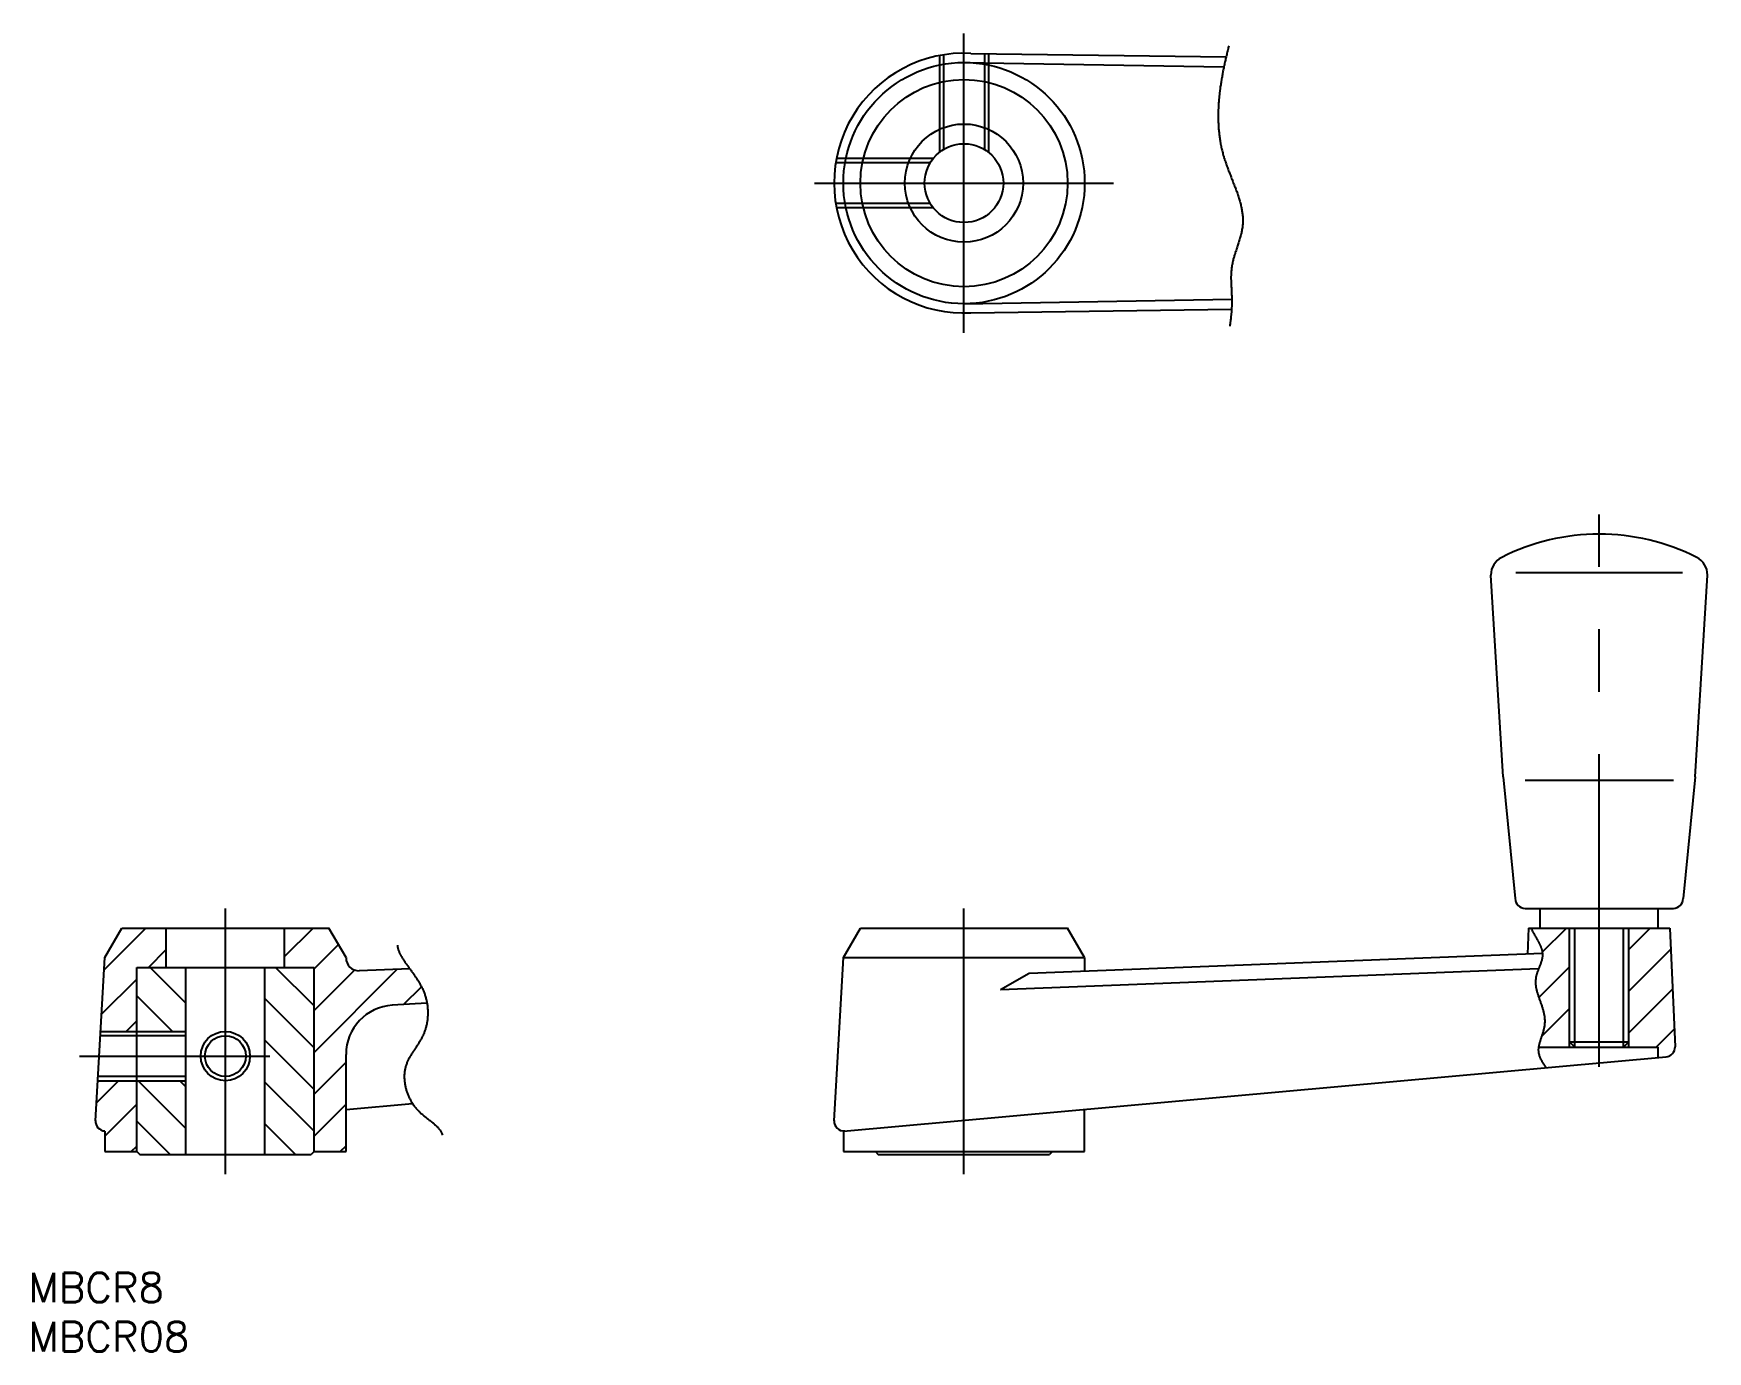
# Model space of a CAD drawing. Extents: x -94 to 76, y -20 to 114.
import ezdxf

# ---------------------------------------------------------------- set-up
doc = ezdxf.new("R2010")
doc.units = 0
doc.linetypes.add('CENTER', pattern=[50.8, 31.75, -6.35, 6.35, -6.35])
doc.linetypes.add('DASHED', pattern=[19.05, 12.7, -6.35])
doc.layers.get('0').update_dxf_attribs({"linetype": 'CONTINUOUS'})
doc.layers.add('CENTER', color=1, linetype='CENTER')
doc.styles.get("Standard").update_dxf_attribs({"font": 'txt.shx', "height": 3, "bigfont": 'bigfont.shx'})

msp = doc.modelspace()

# ---------------------------------------------------------------- linework, layer by layer
at = {"color": 3, "linetype": 'DASHED'}
for p, q in [((-2.5, 111.59), (-2.5, 101.77)), ((-2.07, 111.67), (-2.07, 102.07)), ((2.07, 111.79), (2.07, 102.07)), ((2.5, 111.79), (2.5, 101.77)), ((-3.42, 100.71), (-13.03, 100.71)), ((-3.12, 101.14), (-12.95, 101.14)), ((-3.42, 96.58), (-13.03, 96.58)), ((-3.12, 96.14), (-12.95, 96.14))]:
    msp.add_line(p, q, dxfattribs=at)
at = {"color": 7, "linetype": 'CONTINUOUS'}
for p, q in [((0, 110.89), (26.4, 110.45)), ((0.71, 111.81), (26.62, 111.45)), ((0, 86.39), (27.2, 86.85)), ((0.71, 85.47), (27.17, 85.85)), ((54.76, 38.34), (53.5, 58.84)), ((56.03, 59.1), (72.97, 59.1)), ((74.24, 38.34), (75.5, 58.84)), ((54.76, 38.34), (55.97, 26)), ((56.97, 38), (72.03, 38)), ((74.24, 38.34), (73.03, 26)), ((56.97, 25), (72.03, 25)), ((58.5, 23), (58.5, 25)), ((70.5, 23), (70.5, 25)), ((-87.25, 20), (-85.52, 23)), ((-85.52, 23), (-64.48, 23)), ((-81, 19), (-81, 23)), ((-69, 19), (-69, 23)), ((-62.75, 20), (-64.48, 23)), ((-12.25, 20), (-10.52, 23)), ((-10.52, 23), (10.52, 23)), ((12.25, 20), (10.52, 23)), ((57.32, 23), (57.23, 20.36)), ((57.32, 23), (71.68, 23)), ((61.5, 10.89), (61.5, 23)), ((67.5, 10.89), (67.5, 23)), ((71.68, 23), (72.2, 10.95)), ((58.73, 20.42), (6.61, 18.39)), ((-88.19, 3.44), (-87.25, 20)), ((-84, 19), (-66, 19)), ((-84, 0.3), (-84, 19)), ((-79, 0), (-79, 19)), ((-71, 0), (-71, 19)), ((-66, 0.3), (-66, 19)), ((-62.75, 20), (-62.75, 19.96)), ((-56.28, 18.86), (-61.4, 18.66)), ((-13.19, 3.44), (-12.25, 20)), ((-12.25, 20), (12.25, 20)), ((58.34, 18.85), (3.71, 16.72)), ((12.25, 20), (12.25, 18.61)), ((6.61, 18.39), (3.71, 16.72)), ((-54.53, 15.37), (-58.05, 15.16)), ((-79, 12.07), (-87.7, 12.07)), ((58.34, 10.89), (70.5, 10.89)), ((62.04, 10.89), (61.5, 11.43)), ((61.5, 11.43), (67.5, 11.43)), ((66.96, 10.89), (67.5, 11.43)), ((70.5, 9.84), (70.5, 10.89)), ((-62.75, 0.3), (-62.75, 10.17)), ((-12.25, 2.38), (71.29, 9.91)), ((-79, 7.93), (-87.93, 7.93)), ((-62.75, 4.59), (-56.01, 5.2)), ((12.25, 0.3), (12.25, 4.59)), ((-87.25, 2.39), (-87.25, 0.3)), ((-12.25, 2.39), (-12.25, 0.3)), ((-87.25, 0.3), (-84, 0.3)), ((-84, 0.3), (-83.7, 0)), ((-83.7, 0), (-66.3, 0)), ((-66, 0.3), (-66.3, 0)), ((-66, 0.3), (-62.75, 0.3)), ((-12.25, 0.3), (12.25, 0.3)), ((-9, 0.3), (-8.7, 0)), ((-8.7, 0), (8.7, 0)), ((9, 0.3), (8.7, 0))]:
    msp.add_line(p, q, dxfattribs=at)
at = {"color": 3, "linetype": 'CONTINUOUS'}
for p, q in [((-87.32, 18.74), (-83.07, 23)), ((-69, 20.1), (-66.1, 23)), ((58.72, 20.54), (61.18, 23)), ((62.04, 10.89), (62.04, 23)), ((66.96, 10.89), (66.96, 23)), ((67.5, 20.83), (69.67, 23)), ((-82.82, 19), (-81, 20.82)), ((-66, 18.85), (-63.52, 21.33)), ((67.5, 16.59), (71.77, 20.86)), ((-79, 15.36), (-82.64, 19)), ((-66, 15.09), (-69.91, 19)), ((-66, 10.37), (-57.55, 18.81)), ((-66, 14.61), (-61.88, 18.73)), ((58.37, 15.94), (61.5, 19.07)), ((-87.58, 14.25), (-84, 17.82)), ((-56.9, 15.23), (-55.09, 17.04)), ((-80.38, 12.5), (-84, 16.12)), ((-66, 10.85), (-71, 15.85)), ((67.5, 12.35), (71.95, 16.79)), ((58.64, 11.97), (61.5, 14.83)), ((-87.68, 12.5), (-79, 12.5)), ((-85.08, 12.5), (-84, 13.58)), ((70.28, 10.89), (72.13, 12.73)), ((-66, 6.6), (-71, 11.6)), ((-66, 6.12), (-62.75, 9.37)), ((-88.09, 5.25), (-85.84, 7.5)), ((-87.96, 7.5), (-79, 7.5)), ((-79, 2.63), (-83.87, 7.5)), ((-79, 6.88), (-79.62, 7.5)), ((-66, 2.36), (-71, 7.36)), ((-66, 1.88), (-62.75, 5.13)), ((-87.25, 1.85), (-84, 5.1)), ((-80.61, 0), (-84, 3.39)), ((-67.88, 0), (-71, 3.12)), ((-84.55, 0.3), (-84, 0.85)), ((-63.34, 0.3), (-62.75, 0.89))]:
    msp.add_line(p, q, dxfattribs=at)
for points in [[(26.9, 112.59, 0), (26.87, 112.48, 0), (26.84, 112.37, 0), (26.81, 112.26, 0), (26.79, 112.14, 0), (26.76, 112.03, 0), (26.73, 111.92, 0), (26.7, 111.81, 0), (26.68, 111.7, 0), (26.65, 111.58, 0), (26.62, 111.47, 0), (26.6, 111.36, 0), (26.57, 111.25, 0), (26.54, 111.13, 0), (26.52, 111.02, 0), (26.49, 110.91, 0), (26.47, 110.8, 0), (26.44, 110.68, 0), (26.42, 110.57, 0), (26.4, 110.46, 0), (26.37, 110.34, 0), (26.35, 110.23, 0), (26.33, 110.12, 0), (26.3, 110, 0), (26.28, 109.89, 0), (26.26, 109.77, 0), (26.24, 109.66, 0), (26.22, 109.55, 0), (26.2, 109.43, 0), (26.18, 109.32, 0), (26.16, 109.2, 0), (26.14, 109.09, 0), (26.12, 108.97, 0), (26.1, 108.86, 0), (26.08, 108.74, 0), (26.07, 108.63, 0), (26.05, 108.51, 0), (26.03, 108.4, 0), (26.02, 108.28, 0), (26, 108.17, 0), (25.99, 108.05, 0), (25.97, 107.94, 0), (25.96, 107.82, 0), (25.94, 107.71, 0), (25.93, 107.59, 0), (25.92, 107.48, 0), (25.91, 107.36, 0), (25.9, 107.25, 0), (25.89, 107.13, 0), (25.88, 107.01, 0), (25.87, 106.9, 0), (25.86, 106.78, 0), (25.85, 106.67, 0), (25.84, 106.55, 0), (25.84, 106.44, 0), (25.83, 106.32, 0), (25.83, 106.2, 0), (25.82, 106.09, 0), (25.82, 105.97, 0), (25.82, 105.86, 0), (25.81, 105.74, 0), (25.81, 105.62, 0), (25.81, 105.51, 0), (25.81, 105.39, 0), (25.81, 105.28, 0), (25.81, 105.16, 0), (25.82, 105.04, 0), (25.82, 104.93, 0), (25.82, 104.81, 0), (25.83, 104.7, 0), (25.83, 104.58, 0), (25.84, 104.47, 0), (25.85, 104.35, 0), (25.85, 104.23, 0), (25.86, 104.12, 0), (25.87, 104, 0), (25.88, 103.89, 0), (25.9, 103.77, 0), (25.91, 103.66, 0), (25.92, 103.54, 0), (25.94, 103.43, 0), (25.95, 103.31, 0), (25.97, 103.2, 0), (25.99, 103.08, 0), (26, 102.97, 0), (26.02, 102.85, 0), (26.04, 102.74, 0), (26.06, 102.62, 0), (26.09, 102.51, 0), (26.11, 102.39, 0), (26.13, 102.28, 0), (26.16, 102.17, 0), (26.19, 102.05, 0), (26.21, 101.94, 0), (26.24, 101.82, 0), (26.27, 101.71, 0), (26.3, 101.6, 0), (26.33, 101.48, 0), (26.37, 101.37, 0), (26.4, 101.25, 0), (26.44, 101.14, 0), (26.47, 101.03, 0), (26.51, 100.92, 0), (26.55, 100.8, 0), (26.58, 100.69, 0), (26.62, 100.58, 0), (26.66, 100.46, 0), (26.7, 100.35, 0), (26.75, 100.24, 0), (26.79, 100.13, 0), (26.83, 100.02, 0), (26.87, 99.9, 0), (26.92, 99.79, 0), (26.96, 99.68, 0), (27, 99.57, 0), (27.05, 99.46, 0), (27.09, 99.34, 0), (27.13, 99.23, 0), (27.18, 99.12, 0), (27.22, 99.01, 0), (27.27, 98.9, 0), (27.31, 98.79, 0), (27.35, 98.68, 0), (27.4, 98.56, 0), (27.44, 98.45, 0), (27.48, 98.34, 0), (27.53, 98.23, 0), (27.57, 98.12, 0), (27.61, 98.01, 0), (27.65, 97.9, 0), (27.69, 97.79, 0), (27.73, 97.68, 0), (27.77, 97.57, 0), (27.8, 97.46, 0), (27.84, 97.35, 0), (27.88, 97.24, 0), (27.91, 97.12, 0), (27.95, 97.01, 0), (27.98, 96.9, 0), (28.01, 96.79, 0), (28.04, 96.68, 0), (28.07, 96.57, 0), (28.1, 96.46, 0), (28.12, 96.35, 0), (28.15, 96.24, 0), (28.17, 96.13, 0), (28.19, 96.02, 0), (28.21, 95.91, 0), (28.23, 95.8, 0), (28.25, 95.69, 0), (28.26, 95.58, 0), (28.28, 95.47, 0), (28.29, 95.36, 0), (28.3, 95.25, 0), (28.3, 95.14, 0), (28.31, 95.03, 0), (28.31, 94.92, 0), (28.31, 94.81, 0), (28.31, 94.7, 0), (28.31, 94.59, 0), (28.3, 94.48, 0), (28.29, 94.36, 0), (28.28, 94.25, 0), (28.27, 94.14, 0), (28.25, 94.03, 0), (28.23, 93.92, 0), (28.21, 93.81, 0), (28.19, 93.7, 0), (28.17, 93.59, 0), (28.14, 93.48, 0), (28.11, 93.37, 0), (28.08, 93.26, 0), (28.05, 93.15, 0), (28.02, 93.04, 0), (27.99, 92.93, 0), (27.95, 92.81, 0), (27.92, 92.7, 0), (27.88, 92.59, 0), (27.85, 92.48, 0), (27.81, 92.37, 0), (27.77, 92.26, 0), (27.74, 92.15, 0), (27.7, 92.04, 0), (27.66, 91.93, 0), (27.63, 91.81, 0), (27.59, 91.7, 0), (27.55, 91.59, 0), (27.52, 91.48, 0), (27.48, 91.37, 0), (27.45, 91.26, 0), (27.42, 91.15, 0), (27.38, 91.03, 0), (27.35, 90.92, 0), (27.33, 90.81, 0), (27.3, 90.7, 0), (27.27, 90.59, 0), (27.25, 90.48, 0), (27.23, 90.36, 0), (27.21, 90.25, 0), (27.19, 90.14, 0), (27.17, 90.03, 0), (27.16, 89.92, 0), (27.15, 89.81, 0), (27.14, 89.69, 0), (27.13, 89.58, 0), (27.12, 89.47, 0), (27.12, 89.36, 0), (27.12, 89.25, 0), (27.11, 89.13, 0), (27.11, 89.02, 0), (27.11, 88.91, 0), (27.12, 88.79, 0), (27.12, 88.68, 0), (27.12, 88.57, 0), (27.13, 88.45, 0), (27.13, 88.34, 0), (27.14, 88.22, 0), (27.14, 88.11, 0), (27.15, 88, 0), (27.15, 87.88, 0), (27.16, 87.76, 0), (27.17, 87.65, 0), (27.17, 87.53, 0), (27.18, 87.42, 0), (27.18, 87.3, 0), (27.19, 87.18, 0), (27.19, 87.06, 0), (27.19, 86.94, 0), (27.2, 86.83, 0), (27.2, 86.71, 0), (27.2, 86.59, 0), (27.2, 86.47, 0), (27.2, 86.35, 0), (27.19, 86.22, 0), (27.19, 86.1, 0), (27.18, 85.98, 0), (27.17, 85.86, 0), (27.17, 85.73, 0), (27.16, 85.61, 0), (27.15, 85.49, 0), (27.14, 85.36, 0), (27.12, 85.24, 0), (27.11, 85.11, 0), (27.1, 84.99, 0), (27.08, 84.86, 0), (27.07, 84.74, 0), (27.05, 84.61, 0), (27.04, 84.49, 0), (27.02, 84.36, 0), (27.01, 84.24, 0), (26.99, 84.11, 0)], [(57.54, 23, 0), (57.57, 22.96, 0), (57.6, 22.91, 0), (57.62, 22.86, 0), (57.65, 22.81, 0), (57.68, 22.76, 0), (57.71, 22.71, 0), (57.73, 22.66, 0), (57.76, 22.62, 0), (57.79, 22.57, 0), (57.81, 22.52, 0), (57.84, 22.48, 0), (57.87, 22.43, 0), (57.89, 22.38, 0), (57.92, 22.34, 0), (57.94, 22.29, 0), (57.97, 22.25, 0), (57.99, 22.2, 0), (58.02, 22.16, 0), (58.04, 22.11, 0), (58.07, 22.07, 0), (58.09, 22.03, 0), (58.12, 21.99, 0), (58.14, 21.94, 0), (58.16, 21.9, 0), (58.18, 21.86, 0), (58.21, 21.82, 0), (58.23, 21.78, 0), (58.25, 21.74, 0), (58.27, 21.7, 0), (58.29, 21.66, 0), (58.32, 21.62, 0), (58.34, 21.59, 0), (58.36, 21.55, 0), (58.38, 21.51, 0), (58.39, 21.47, 0), (58.41, 21.43, 0), (58.43, 21.4, 0), (58.45, 21.36, 0), (58.47, 21.32, 0), (58.48, 21.29, 0), (58.5, 21.25, 0), (58.52, 21.21, 0), (58.53, 21.18, 0), (58.55, 21.14, 0), (58.56, 21.11, 0), (58.58, 21.07, 0), (58.59, 21.03, 0), (58.6, 21, 0), (58.62, 20.96, 0), (58.63, 20.93, 0), (58.64, 20.89, 0), (58.65, 20.86, 0), (58.66, 20.82, 0), (58.67, 20.79, 0), (58.68, 20.75, 0), (58.69, 20.72, 0), (58.7, 20.68, 0), (58.7, 20.64, 0), (58.71, 20.61, 0), (58.71, 20.57, 0), (58.72, 20.54, 0), (58.72, 20.5, 0), (58.73, 20.46, 0), (58.73, 20.43, 0), (58.73, 20.39, 0), (58.74, 20.35, 0), (58.74, 20.32, 0), (58.74, 20.28, 0), (58.74, 20.24, 0), (58.74, 20.21, 0), (58.73, 20.17, 0), (58.73, 20.13, 0), (58.73, 20.09, 0), (58.72, 20.05, 0), (58.72, 20.01, 0), (58.71, 19.97, 0), (58.71, 19.93, 0), (58.7, 19.89, 0), (58.69, 19.85, 0), (58.68, 19.81, 0), (58.67, 19.77, 0), (58.66, 19.73, 0), (58.65, 19.68, 0), (58.64, 19.64, 0), (58.62, 19.6, 0), (58.61, 19.55, 0), (58.59, 19.51, 0), (58.58, 19.46, 0), (58.56, 19.42, 0), (58.54, 19.37, 0), (58.53, 19.33, 0), (58.51, 19.28, 0), (58.49, 19.23, 0), (58.47, 19.18, 0), (58.45, 19.14, 0), (58.43, 19.09, 0), (58.41, 19.04, 0), (58.39, 18.99, 0), (58.37, 18.94, 0), (58.35, 18.88, 0), (58.33, 18.83, 0), (58.31, 18.78, 0), (58.29, 18.73, 0), (58.27, 18.67, 0), (58.25, 18.62, 0), (58.23, 18.57, 0), (58.21, 18.51, 0), (58.19, 18.46, 0), (58.17, 18.4, 0), (58.16, 18.34, 0), (58.14, 18.29, 0), (58.13, 18.23, 0), (58.11, 18.17, 0), (58.1, 18.11, 0), (58.08, 18.05, 0), (58.07, 17.99, 0), (58.06, 17.93, 0), (58.05, 17.87, 0), (58.05, 17.81, 0), (58.04, 17.75, 0), (58.03, 17.68, 0), (58.03, 17.62, 0), (58.03, 17.56, 0), (58.03, 17.49, 0), (58.03, 17.43, 0), (58.03, 17.36, 0), (58.03, 17.3, 0), (58.04, 17.23, 0), (58.05, 17.16, 0), (58.06, 17.09, 0), (58.07, 17.02, 0), (58.08, 16.96, 0), (58.1, 16.89, 0), (58.11, 16.82, 0), (58.13, 16.75, 0), (58.15, 16.68, 0), (58.16, 16.6, 0), (58.18, 16.53, 0), (58.2, 16.46, 0), (58.23, 16.39, 0), (58.25, 16.32, 0), (58.27, 16.24, 0), (58.3, 16.17, 0), (58.32, 16.1, 0), (58.34, 16.02, 0), (58.37, 15.95, 0), (58.4, 15.87, 0), (58.42, 15.8, 0), (58.45, 15.72, 0), (58.47, 15.65, 0), (58.5, 15.57, 0), (58.53, 15.5, 0), (58.55, 15.42, 0), (58.58, 15.34, 0), (58.61, 15.27, 0), (58.63, 15.19, 0), (58.66, 15.11, 0), (58.68, 15.04, 0), (58.7, 14.96, 0), (58.73, 14.88, 0), (58.75, 14.81, 0), (58.77, 14.73, 0), (58.8, 14.65, 0), (58.82, 14.58, 0), (58.84, 14.5, 0), (58.85, 14.42, 0), (58.87, 14.34, 0), (58.89, 14.27, 0), (58.9, 14.19, 0), (58.92, 14.11, 0), (58.93, 14.04, 0), (58.94, 13.96, 0), (58.95, 13.88, 0), (58.96, 13.81, 0), (58.96, 13.73, 0), (58.97, 13.66, 0), (58.97, 13.58, 0), (58.97, 13.5, 0), (58.97, 13.43, 0), (58.96, 13.35, 0), (58.96, 13.28, 0), (58.95, 13.2, 0), (58.94, 13.13, 0), (58.93, 13.06, 0), (58.92, 12.98, 0), (58.9, 12.91, 0), (58.89, 12.83, 0), (58.87, 12.76, 0), (58.86, 12.69, 0), (58.84, 12.62, 0), (58.82, 12.54, 0), (58.8, 12.47, 0), (58.78, 12.4, 0), (58.76, 12.33, 0), (58.73, 12.26, 0), (58.71, 12.19, 0), (58.69, 12.12, 0), (58.67, 12.05, 0), (58.64, 11.98, 0), (58.62, 11.91, 0), (58.6, 11.84, 0), (58.57, 11.77, 0), (58.55, 11.71, 0), (58.53, 11.64, 0), (58.51, 11.57, 0), (58.49, 11.51, 0), (58.47, 11.44, 0), (58.45, 11.38, 0), (58.43, 11.31, 0), (58.41, 11.25, 0), (58.4, 11.18, 0), (58.38, 11.12, 0), (58.37, 11.06, 0), (58.36, 10.99, 0), (58.35, 10.93, 0), (58.34, 10.87, 0), (58.33, 10.81, 0), (58.33, 10.75, 0), (58.32, 10.69, 0), (58.32, 10.63, 0), (58.32, 10.57, 0), (58.33, 10.52, 0), (58.33, 10.46, 0), (58.34, 10.4, 0), (58.34, 10.35, 0), (58.35, 10.29, 0), (58.36, 10.23, 0), (58.38, 10.18, 0), (58.39, 10.12, 0), (58.41, 10.07, 0), (58.42, 10.02, 0), (58.44, 9.96, 0), (58.46, 9.91, 0), (58.48, 9.86, 0), (58.5, 9.8, 0), (58.53, 9.75, 0), (58.55, 9.7, 0), (58.58, 9.65, 0), (58.6, 9.6, 0), (58.63, 9.54, 0), (58.66, 9.49, 0), (58.69, 9.44, 0), (58.72, 9.39, 0), (58.75, 9.34, 0), (58.78, 9.29, 0), (58.81, 9.24, 0), (58.84, 9.19, 0), (58.88, 9.14, 0), (58.91, 9.09, 0), (58.94, 9.04, 0), (58.98, 8.99, 0), (59.01, 8.94, 0), (59.05, 8.89, 0), (59.08, 8.84, 0), (59.1, 8.81, 0)], [(-57.53, 21.26, 0), (-57.53, 21.19, 0), (-57.52, 21.13, 0), (-57.51, 21.06, 0), (-57.49, 20.99, 0), (-57.48, 20.93, 0), (-57.46, 20.86, 0), (-57.44, 20.8, 0), (-57.42, 20.73, 0), (-57.39, 20.66, 0), (-57.36, 20.59, 0), (-57.34, 20.53, 0), (-57.31, 20.46, 0), (-57.27, 20.39, 0), (-57.24, 20.32, 0), (-57.2, 20.25, 0), (-57.17, 20.18, 0), (-57.13, 20.12, 0), (-57.09, 20.05, 0), (-57.05, 19.98, 0), (-57, 19.91, 0), (-56.96, 19.84, 0), (-56.92, 19.77, 0), (-56.87, 19.7, 0), (-56.82, 19.62, 0), (-56.77, 19.55, 0), (-56.73, 19.48, 0), (-56.68, 19.41, 0), (-56.62, 19.34, 0), (-56.57, 19.27, 0), (-56.52, 19.19, 0), (-56.47, 19.12, 0), (-56.42, 19.05, 0), (-56.36, 18.97, 0), (-56.31, 18.9, 0), (-56.25, 18.82, 0), (-56.2, 18.75, 0), (-56.14, 18.68, 0), (-56.09, 18.6, 0), (-56.04, 18.52, 0), (-55.98, 18.45, 0), (-55.93, 18.37, 0), (-55.87, 18.3, 0), (-55.82, 18.22, 0), (-55.76, 18.14, 0), (-55.71, 18.06, 0), (-55.66, 17.99, 0), (-55.6, 17.91, 0), (-55.55, 17.83, 0), (-55.5, 17.75, 0), (-55.45, 17.67, 0), (-55.4, 17.59, 0), (-55.35, 17.51, 0), (-55.3, 17.43, 0), (-55.26, 17.35, 0), (-55.21, 17.27, 0), (-55.17, 17.19, 0), (-55.12, 17.11, 0), (-55.08, 17.02, 0), (-55.04, 16.94, 0), (-55, 16.86, 0), (-54.96, 16.77, 0), (-54.92, 16.69, 0), (-54.89, 16.61, 0), (-54.85, 16.52, 0), (-54.82, 16.44, 0), (-54.79, 16.35, 0), (-54.76, 16.27, 0), (-54.73, 16.18, 0), (-54.7, 16.1, 0), (-54.68, 16.01, 0), (-54.65, 15.92, 0), (-54.63, 15.84, 0), (-54.61, 15.75, 0), (-54.59, 15.66, 0), (-54.57, 15.58, 0), (-54.55, 15.49, 0), (-54.54, 15.4, 0), (-54.52, 15.31, 0), (-54.51, 15.23, 0), (-54.49, 15.14, 0), (-54.48, 15.05, 0), (-54.47, 14.97, 0), (-54.47, 14.88, 0), (-54.46, 14.79, 0), (-54.45, 14.7, 0), (-54.45, 14.62, 0), (-54.45, 14.53, 0), (-54.45, 14.44, 0), (-54.45, 14.35, 0), (-54.45, 14.27, 0), (-54.45, 14.18, 0), (-54.45, 14.09, 0), (-54.46, 14.01, 0), (-54.46, 13.92, 0), (-54.47, 13.84, 0), (-54.48, 13.75, 0), (-54.49, 13.66, 0), (-54.5, 13.58, 0), (-54.52, 13.49, 0), (-54.53, 13.41, 0), (-54.55, 13.32, 0), (-54.56, 13.24, 0), (-54.58, 13.16, 0), (-54.6, 13.07, 0), (-54.62, 12.99, 0), (-54.64, 12.91, 0), (-54.67, 12.82, 0), (-54.69, 12.74, 0), (-54.72, 12.66, 0), (-54.74, 12.58, 0), (-54.77, 12.5, 0), (-54.8, 12.42, 0), (-54.83, 12.34, 0), (-54.86, 12.26, 0), (-54.9, 12.18, 0), (-54.93, 12.1, 0), (-54.97, 12.03, 0), (-55.01, 11.95, 0), (-55.04, 11.87, 0), (-55.08, 11.8, 0), (-55.12, 11.72, 0), (-55.17, 11.65, 0), (-55.21, 11.57, 0), (-55.25, 11.5, 0), (-55.3, 11.43, 0), (-55.34, 11.35, 0), (-55.39, 11.28, 0), (-55.43, 11.21, 0), (-55.48, 11.14, 0), (-55.53, 11.07, 0), (-55.57, 11, 0), (-55.62, 10.92, 0), (-55.67, 10.85, 0), (-55.72, 10.78, 0), (-55.77, 10.71, 0), (-55.81, 10.64, 0), (-55.86, 10.57, 0), (-55.91, 10.5, 0), (-55.95, 10.43, 0), (-56, 10.36, 0), (-56.05, 10.28, 0), (-56.09, 10.21, 0), (-56.14, 10.14, 0), (-56.18, 10.07, 0), (-56.22, 10, 0), (-56.27, 9.92, 0), (-56.31, 9.85, 0), (-56.35, 9.78, 0), (-56.39, 9.7, 0), (-56.43, 9.63, 0), (-56.46, 9.55, 0), (-56.5, 9.48, 0), (-56.53, 9.4, 0), (-56.56, 9.33, 0), (-56.59, 9.25, 0), (-56.62, 9.17, 0), (-56.65, 9.09, 0), (-56.67, 9.01, 0), (-56.7, 8.93, 0), (-56.72, 8.85, 0), (-56.74, 8.77, 0), (-56.75, 8.69, 0), (-56.77, 8.6, 0), (-56.78, 8.52, 0), (-56.8, 8.44, 0), (-56.81, 8.35, 0), (-56.81, 8.27, 0), (-56.82, 8.18, 0), (-56.83, 8.1, 0), (-56.83, 8.01, 0), (-56.83, 7.92, 0), (-56.83, 7.84, 0), (-56.83, 7.75, 0), (-56.82, 7.66, 0), (-56.82, 7.58, 0), (-56.81, 7.49, 0), (-56.8, 7.4, 0), (-56.79, 7.32, 0), (-56.78, 7.23, 0), (-56.77, 7.14, 0), (-56.75, 7.05, 0), (-56.74, 6.97, 0), (-56.72, 6.88, 0), (-56.7, 6.79, 0), (-56.67, 6.71, 0), (-56.65, 6.62, 0), (-56.63, 6.53, 0), (-56.6, 6.45, 0), (-56.57, 6.36, 0), (-56.54, 6.28, 0), (-56.51, 6.19, 0), (-56.48, 6.11, 0), (-56.45, 6.02, 0), (-56.41, 5.94, 0), (-56.37, 5.86, 0), (-56.33, 5.77, 0), (-56.29, 5.69, 0), (-56.25, 5.61, 0), (-56.21, 5.53, 0), (-56.17, 5.45, 0), (-56.12, 5.37, 0), (-56.07, 5.29, 0), (-56.03, 5.22, 0), (-55.98, 5.14, 0), (-55.92, 5.07, 0), (-55.87, 4.99, 0), (-55.82, 4.92, 0), (-55.76, 4.84, 0), (-55.71, 4.77, 0), (-55.65, 4.7, 0), (-55.59, 4.63, 0), (-55.53, 4.56, 0), (-55.47, 4.5, 0), (-55.4, 4.43, 0), (-55.34, 4.37, 0), (-55.27, 4.3, 0), (-55.21, 4.24, 0), (-55.14, 4.18, 0), (-55.07, 4.12, 0), (-55, 4.06, 0), (-54.93, 4, 0), (-54.86, 3.94, 0), (-54.79, 3.89, 0), (-54.72, 3.83, 0), (-54.65, 3.78, 0), (-54.58, 3.72, 0), (-54.51, 3.66, 0), (-54.44, 3.61, 0), (-54.37, 3.56, 0), (-54.29, 3.5, 0), (-54.22, 3.45, 0), (-54.15, 3.39, 0), (-54.09, 3.34, 0), (-54.02, 3.28, 0), (-53.95, 3.23, 0), (-53.88, 3.17, 0), (-53.82, 3.12, 0), (-53.75, 3.06, 0), (-53.69, 3.01, 0), (-53.63, 2.95, 0), (-53.57, 2.89, 0), (-53.51, 2.84, 0), (-53.46, 2.78, 0), (-53.4, 2.72, 0), (-53.35, 2.66, 0), (-53.3, 2.59, 0), (-53.25, 2.53, 0), (-53.2, 2.47, 0), (-53.16, 2.4, 0), (-53.12, 2.34, 0), (-53.08, 2.27, 0), (-53.04, 2.2, 0), (-53.01, 2.13, 0), (-52.98, 2.05, 0), (-52.95, 1.98, 0)]]:
    msp.add_polyline3d(points, dxfattribs=at)
at = {"color": 7, "linetype": 'CONTINUOUS'}
for centre, radius in [((0, 98.64), 12.25), ((0, 98.64), 10.52), ((0, 98.64), 6), ((0, 98.64), 4), ((-75, 10), 2.07)]:
    msp.add_circle(centre, radius, dxfattribs=at)
at = {"color": 3, "linetype": 'CONTINUOUS'}
msp.add_circle((-75, 10), 2.5, dxfattribs=at)
at = {"color": 7, "linetype": 'CONTINUOUS'}
for centre, radius, start, end in [((0, 98.64), 13.19, 86.9227, 273.0773), ((64.5, 41.14), 21.86, 63.0693, 116.9307), ((55.5, 58.84), 2, 116.7929, 180), ((73.5, 58.84), 2, 0, 63.2071), ((56.97, 26), 1, 180, 270), ((72.03, 26), 1, 270, 0), ((-61.45, 19.96), 1.3, 180, 272.2273), ((-57.75, 10.17), 5, 93.3851, 180), ((71.2, 10.91), 1, 275.1554, 2.4954), ((-87.19, 3.39), 1, 176.7527, 266.6192), ((-12.19, 3.39), 1, 176.7527, 275.1554)]:
    msp.add_arc(centre, radius, start, end, dxfattribs=at)
at = {"layer": 'CENTER', "color": 1, "linetype": 'CENTER'}
for p, q in [((0, 83.45), (0, 113.83)), ((-15.19, 98.64), (15.19, 98.64)), ((64.5, 8.89), (64.5, 65)), ((-75, -2), (-75, 25)), ((0, -2), (0, 25)), ((-89.82, 10), (-70.5, 10))]:
    msp.add_line(p, q, dxfattribs=at)

# ---------------------------------------------------------------- texts
at = {"color": 7, "linetype": 'CONTINUOUS'}
for s, p in [('MBCR8', (-95, -15)), ('MBCR08', (-95, -20))]:
    msp.add_text(s, height=3, dxfattribs=at).set_placement(p)

doc.saveas('drawing.dxf')
